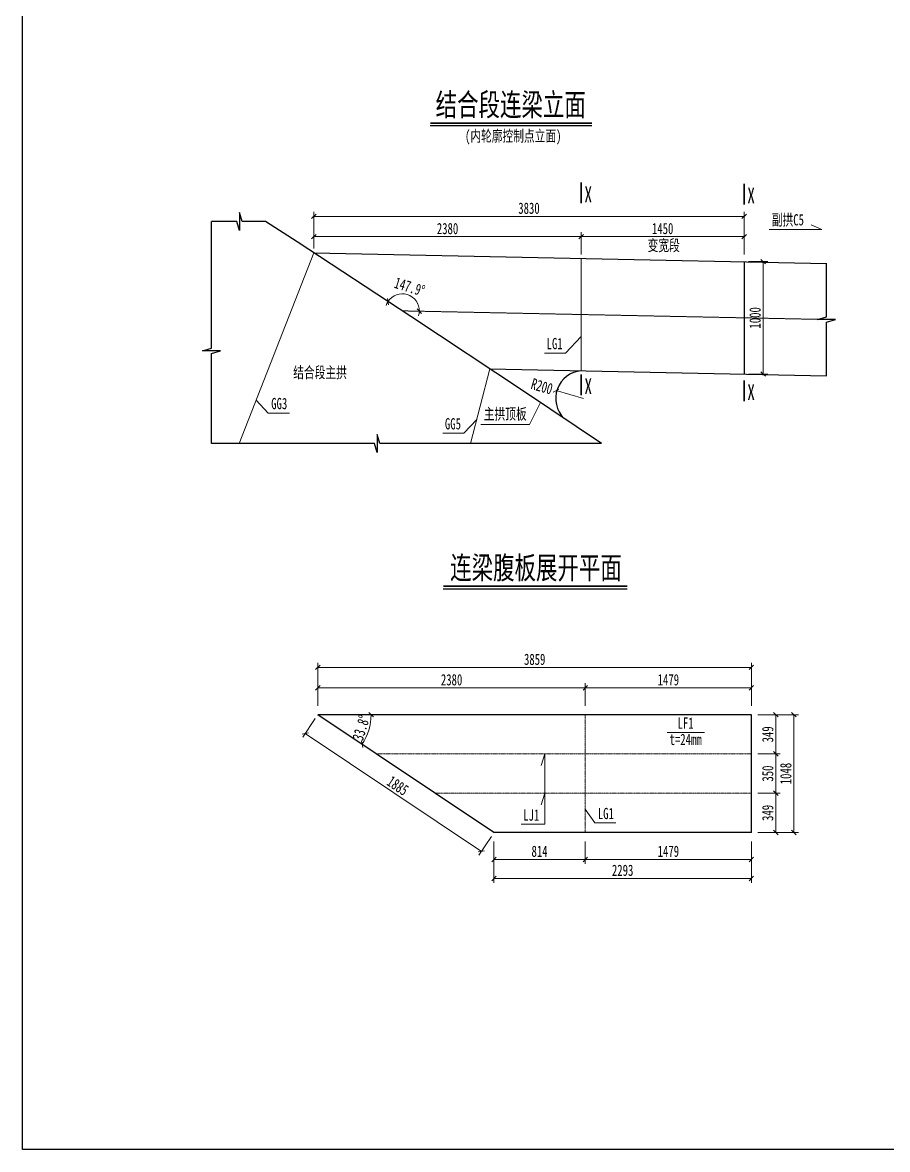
# Model space of a CAD drawing. Header units: millimetres. Extents: x -89049 to 410567, y -307459 to -100425.
# Drawn here: x 86373 to 94073, y -306177 to -296149 of the extents above; entities that cross this region are included whole.
import ezdxf
from ezdxf.enums import TextEntityAlignment as Align

# ---------------------------------------------------------------- set-up
doc = ezdxf.new("R2010")
doc.units = ezdxf.units.MM
doc.linetypes.add('CENTER2', pattern=[28.575, 19.05, -3.175, 3.175, -3.175])
doc.linetypes.add('DASHED', pattern=[0.75, 0.5, -0.25])
doc.layers.get('Defpoints').update_dxf_attribs({"color": 8})
for name, color, linetype, lineweight in [('中心线', 2, 'CENTER2', 15), ('文字', 7, 'Continuous', 15), ('标注线及字体', 2, 'Continuous', 15), ('粗线', 3, 'Continuous', 35), ('细实线', 4, 'Continuous', 15), ('虚线', 7, 'DASHED', 13), ('钢板粗线', 1, 'Continuous', 25)]:
    doc.layers.add(name, color=color, linetype=linetype, lineweight=lineweight)
doc.styles.add('111', font='', dxfattribs={"width": 0.7})
doc.styles.add('BM_Dim', font='', dxfattribs={"width": 0.85})
doc.styles.get('111').set_extended_font_data('仿宋_GB2312')
doc.styles.get('BM_Dim').set_extended_font_data('仿宋_GB2312')
doc.dimstyles.new('200', dxfattribs={"dimscale": 0, "dimtxt": 2.5, "dimasz": 1, "dimexe": 1, "dimexo": 1, "dimgap": 0.6, "dimtad": 1, "dimdec": 0, "dimdsep": 46, "dimtxsty": '111', "dimblk": 'OBLIQUE', "dimcen": 0, "dimclrd": 4, "dimclre": 4, "dimclrt": 4, "dimadec": 1, "dimazin": 2, "dimtfac": 1, "dimtdec": 0, "dimtix": 1, "dimtmove": 2, "dimatfit": 3, "dimfxl": 4, "dimfxlon": 1, "dimtolj": 1, "dimlwd": -1, "dimlwe": -1, "dimarcsym": 0})

# ---------------------------------------------------------------- blocks, each defined once
blk = doc.blocks.new('_Oblique')
at = {"color": 0, "linetype": 'ByBlock', "lineweight": -2}
blk.add_line((-0.5, -0.5), (0.5, 0.5), dxfattribs=at)
blk = doc.blocks.new('*D2836')
at = {"layer": 'Defpoints', "color": 0, "transparency": 16777216}
for p in [(92797, -298277), (92797, -299277), (92967, -299277)]:
    blk.add_point(p, dxfattribs=at)
at = {"layer": '细实线', "color": 4, "transparency": 16777216}
for p, q in [((92837, -298277), (93007, -298277)), ((92967, -298277), (92967, -299277)), ((92837, -299277), (93007, -299277))]:
    blk.add_line(p, q, dxfattribs=at)
at = {"layer": '细实线', "color": 4, "transparency": 16777216, "xscale": 40, "yscale": 40, "zscale": 40}
for p, rotation in [((92967, -298277), 90), ((92967, -299277), 270)]:
    blk.add_blockref('_Oblique', p, dxfattribs=dict(at, rotation=rotation))
at = {"layer": '细实线', "color": 4, "transparency": 16777216, "insert": (92895, -298777), "char_height": 100, "attachment_point": 5, "rotation": 90, "style": '111'}
blk.add_mtext('\\A1;1000', dxfattribs=at)
blk = doc.blocks.new('*D2837')
at = {"layer": 'Defpoints', "color": 0, "transparency": 16777216}
for p in [(91123, -299424), (91368, -299494)]:
    blk.add_point(p, dxfattribs=at)
at = {"layer": '细实线', "color": 4, "transparency": 16777216}
for p, q in [((91123, -299424), (91368, -299494)), ((91368, -299494), (91123, -299424))]:
    blk.add_line(p, q, dxfattribs=at)
at = {"layer": '细实线', "color": 4, "transparency": 16777216, "xscale": 40, "yscale": 40, "zscale": 40, "rotation": 163.8968301527927}
blk.add_blockref('_Oblique', (91123, -299424), dxfattribs=at)
at = {"layer": '细实线', "color": 4, "transparency": 16777216, "insert": (90997, -299387), "char_height": 100, "attachment_point": 5, "rotation": 343.8968, "style": '111'}
blk.add_mtext('\\A1;R200', dxfattribs=at)
blk = doc.blocks.new('*D2838')
at = {"layer": 'Defpoints', "color": 0, "transparency": 16777216}
for p in [(88967, -297874), (88967, -298199), (92797, -298410)]:
    blk.add_point(p, dxfattribs=at)
at = {"layer": '细实线', "color": 4, "transparency": 16777216}
for p, q in [((88967, -298034), (88967, -297834)), ((92797, -297874), (88967, -297874)), ((92797, -298034), (92797, -297834))]:
    blk.add_line(p, q, dxfattribs=at)
at = {"layer": '细实线', "color": 4, "transparency": 16777216, "xscale": 40, "yscale": 40, "zscale": 40, "rotation": 180}
blk.add_blockref('_Oblique', (88967, -297874), dxfattribs=at)
at = {"layer": '细实线', "color": 4, "transparency": 16777216, "xscale": 40, "yscale": 40, "zscale": 40}
blk.add_blockref('_Oblique', (92797, -297874), dxfattribs=at)
at = {"layer": '细实线', "color": 4, "transparency": 16777216, "insert": (90882, -297802), "char_height": 100, "attachment_point": 5, "style": '111'}
blk.add_mtext('\\A1;3830', dxfattribs=at)
blk = doc.blocks.new('*D2839')
at = {"layer": 'Defpoints', "color": 0, "transparency": 16777216}
for p in [(88818, -298101), (89822, -298579), (89754, -298715), (89830, -298765), (93542, -298792)]:
    blk.add_point(p, dxfattribs=at)
at = {"layer": '细实线', "color": 4, "transparency": 16777216}
for start, end in [(358.8323, 146.7517), (146.7517, 161.8731), (343.7109, 358.8323)]:
    blk.add_arc((89754, -298715), 152, start, end, dxfattribs=at)
at = {"layer": '细实线', "color": 4, "transparency": 16777216, "xscale": 40, "yscale": 40, "zscale": 40}
for p, rotation in [((89627, -298632), 56.7516861990661), ((89906, -298718), 88.83225842140286)]:
    blk.add_blockref('_Oblique', p, dxfattribs=dict(at, rotation=rotation))
at = {"layer": '细实线', "color": 4, "transparency": 16777216, "insert": (89820, -298501), "char_height": 100, "attachment_point": 5, "rotation": 342.792, "style": '111'}
blk.add_mtext('\\A1;147.9%%d', dxfattribs=at)
blk = doc.blocks.new('*D2846')
at = {"layer": 'Defpoints', "color": 0, "transparency": 16777216}
for p in [(91347, -298054), (91347, -298652), (92797, -298777)]:
    blk.add_point(p, dxfattribs=at)
at = {"layer": '细实线', "color": 4, "transparency": 16777216}
for p, q in [((91347, -298214), (91347, -298014)), ((92797, -298054), (91347, -298054)), ((92797, -298214), (92797, -298014))]:
    blk.add_line(p, q, dxfattribs=at)
at = {"layer": '细实线', "color": 4, "transparency": 16777216, "xscale": 40, "yscale": 40, "zscale": 40, "rotation": 180}
blk.add_blockref('_Oblique', (91347, -298054), dxfattribs=at)
at = {"layer": '细实线', "color": 4, "transparency": 16777216, "xscale": 40, "yscale": 40, "zscale": 40}
blk.add_blockref('_Oblique', (92797, -298054), dxfattribs=at)
at = {"layer": '细实线', "color": 4, "transparency": 16777216, "insert": (92072, -297983), "char_height": 100, "attachment_point": 5, "style": '111'}
blk.add_mtext('\\A1;1450', dxfattribs=at)
blk = doc.blocks.new('*D2847')
at = {"layer": 'Defpoints', "color": 0, "transparency": 16777216}
for p in [(91347, -298054), (88967, -298199), (91347, -298652)]:
    blk.add_point(p, dxfattribs=at)
at = {"layer": '细实线', "color": 4, "transparency": 16777216}
for p, q in [((88967, -298159), (88967, -298014)), ((88967, -298054), (91347, -298054)), ((91347, -298214), (91347, -298014))]:
    blk.add_line(p, q, dxfattribs=at)
at = {"layer": '细实线', "color": 4, "transparency": 16777216, "xscale": 40, "yscale": 40, "zscale": 40, "rotation": 180}
blk.add_blockref('_Oblique', (88967, -298054), dxfattribs=at)
at = {"layer": '细实线', "color": 4, "transparency": 16777216, "xscale": 40, "yscale": 40, "zscale": 40}
blk.add_blockref('_Oblique', (91347, -298054), dxfattribs=at)
at = {"layer": '细实线', "color": 4, "transparency": 16777216, "insert": (90157, -297983), "char_height": 100, "attachment_point": 5, "style": '111'}
blk.add_mtext('\\A1;2380', dxfattribs=at)
blk = doc.blocks.new('*D2874')
at = {"layer": 'Defpoints', "color": 0, "transparency": 16777216}
for p in [(92862, -303007), (93079, -303007), (92862, -303356)]:
    blk.add_point(p, dxfattribs=at)
at = {"layer": '细实线', "color": 4, "transparency": 16777216}
for p, q in [((92919, -303007), (93119, -303007)), ((93079, -303356), (93079, -303007)), ((92919, -303356), (93119, -303356))]:
    blk.add_line(p, q, dxfattribs=at)
at = {"layer": '细实线', "color": 4, "transparency": 16777216, "xscale": 40, "yscale": 40, "zscale": 40}
for p, rotation in [((93079, -303007), 90), ((93079, -303356), 270)]:
    blk.add_blockref('_Oblique', p, dxfattribs=dict(at, rotation=rotation))
at = {"layer": '细实线', "color": 4, "transparency": 16777216, "insert": (93008, -303182), "char_height": 100, "attachment_point": 5, "rotation": 90, "style": '111'}
blk.add_mtext('\\A1;349', dxfattribs=at)
blk = doc.blocks.new('*D2875')
at = {"layer": 'Defpoints', "color": 0, "transparency": 16777216}
for p in [(92862, -302657), (93079, -302657), (92862, -303007)]:
    blk.add_point(p, dxfattribs=at)
at = {"layer": '细实线', "color": 4, "transparency": 16777216}
for p, q in [((92919, -302657), (93119, -302657)), ((93079, -303007), (93079, -302657)), ((92919, -303007), (93119, -303007))]:
    blk.add_line(p, q, dxfattribs=at)
at = {"layer": '细实线', "color": 4, "transparency": 16777216, "xscale": 40, "yscale": 40, "zscale": 40}
for p, rotation in [((93079, -302657), 90), ((93079, -303007), 270)]:
    blk.add_blockref('_Oblique', p, dxfattribs=dict(at, rotation=rotation))
at = {"layer": '细实线', "color": 4, "transparency": 16777216, "insert": (93008, -302832), "char_height": 100, "attachment_point": 5, "rotation": 90, "style": '111'}
blk.add_mtext('\\A1;350', dxfattribs=at)
blk = doc.blocks.new('*D2876')
at = {"layer": 'Defpoints', "color": 0, "transparency": 16777216}
for p in [(92862, -302308), (92862, -302657), (93079, -302657)]:
    blk.add_point(p, dxfattribs=at)
at = {"layer": '细实线', "color": 4, "transparency": 16777216}
for p, q in [((92919, -302308), (93119, -302308)), ((93079, -302308), (93079, -302657)), ((92919, -302657), (93119, -302657))]:
    blk.add_line(p, q, dxfattribs=at)
at = {"layer": '细实线', "color": 4, "transparency": 16777216, "xscale": 40, "yscale": 40, "zscale": 40}
for p, rotation in [((93079, -302308), 90), ((93079, -302657), 270)]:
    blk.add_blockref('_Oblique', p, dxfattribs=dict(at, rotation=rotation))
at = {"layer": '细实线', "color": 4, "transparency": 16777216, "insert": (93008, -302483), "char_height": 100, "attachment_point": 5, "rotation": 90, "style": '111'}
blk.add_mtext('\\A1;349', dxfattribs=at)
blk = doc.blocks.new('*D2877')
at = {"layer": 'Defpoints', "color": 0, "transparency": 16777216}
for p in [(92862, -302308), (93240, -302308), (92862, -303356)]:
    blk.add_point(p, dxfattribs=at)
at = {"layer": '细实线', "color": 4, "transparency": 16777216}
for p, q in [((93080, -302308), (93280, -302308)), ((93240, -303356), (93240, -302308)), ((93080, -303356), (93280, -303356))]:
    blk.add_line(p, q, dxfattribs=at)
at = {"layer": '细实线', "color": 4, "transparency": 16777216, "xscale": 40, "yscale": 40, "zscale": 40}
for p, rotation in [((93240, -302308), 90), ((93240, -303356), 270)]:
    blk.add_blockref('_Oblique', p, dxfattribs=dict(at, rotation=rotation))
at = {"layer": '细实线', "color": 4, "transparency": 16777216, "insert": (93169, -302832), "char_height": 100, "attachment_point": 5, "rotation": 90, "style": '111'}
blk.add_mtext('\\A1;1048', dxfattribs=at)
blk = doc.blocks.new('*D2878')
at = {"layer": 'Defpoints', "color": 0, "transparency": 16777216}
for p in [(91383, -302069), (91383, -302308), (92862, -302308)]:
    blk.add_point(p, dxfattribs=at)
at = {"layer": '细实线', "color": 4, "transparency": 16777216}
for p, q in [((91383, -302229), (91383, -302029)), ((92862, -302069), (91383, -302069)), ((92862, -302229), (92862, -302029))]:
    blk.add_line(p, q, dxfattribs=at)
at = {"layer": '细实线', "color": 4, "transparency": 16777216, "xscale": 40, "yscale": 40, "zscale": 40, "rotation": 180}
blk.add_blockref('_Oblique', (91383, -302069), dxfattribs=at)
at = {"layer": '细实线', "color": 4, "transparency": 16777216, "xscale": 40, "yscale": 40, "zscale": 40}
blk.add_blockref('_Oblique', (92862, -302069), dxfattribs=at)
at = {"layer": '细实线', "color": 4, "transparency": 16777216, "insert": (92123, -301998), "char_height": 100, "attachment_point": 5, "style": '111'}
blk.add_mtext('\\A1;1479', dxfattribs=at)
blk = doc.blocks.new('*D2879')
at = {"layer": 'Defpoints', "color": 0, "transparency": 16777216}
for p in [(89003, -302069), (89003, -302308), (91383, -302308)]:
    blk.add_point(p, dxfattribs=at)
at = {"layer": '细实线', "color": 4, "transparency": 16777216}
for p, q in [((89003, -302229), (89003, -302029)), ((91383, -302069), (89003, -302069)), ((91383, -302229), (91383, -302029))]:
    blk.add_line(p, q, dxfattribs=at)
at = {"layer": '细实线', "color": 4, "transparency": 16777216, "xscale": 40, "yscale": 40, "zscale": 40, "rotation": 180}
blk.add_blockref('_Oblique', (89003, -302069), dxfattribs=at)
at = {"layer": '细实线', "color": 4, "transparency": 16777216, "xscale": 40, "yscale": 40, "zscale": 40}
blk.add_blockref('_Oblique', (91383, -302069), dxfattribs=at)
at = {"layer": '细实线', "color": 4, "transparency": 16777216, "insert": (90193, -301998), "char_height": 100, "attachment_point": 5, "style": '111'}
blk.add_mtext('\\A1;2380', dxfattribs=at)
blk = doc.blocks.new('*D2880')
at = {"layer": 'Defpoints', "color": 0, "transparency": 16777216}
for p in [(91383, -303356), (92862, -303356), (91383, -303596)]:
    blk.add_point(p, dxfattribs=at)
at = {"layer": '细实线', "color": 4, "transparency": 16777216}
for p, q in [((91383, -303436), (91383, -303636)), ((92862, -303436), (92862, -303636)), ((92862, -303596), (91383, -303596))]:
    blk.add_line(p, q, dxfattribs=at)
at = {"layer": '细实线', "color": 4, "transparency": 16777216, "xscale": 40, "yscale": 40, "zscale": 40, "rotation": 180}
blk.add_blockref('_Oblique', (91383, -303596), dxfattribs=at)
at = {"layer": '细实线', "color": 4, "transparency": 16777216, "xscale": 40, "yscale": 40, "zscale": 40}
blk.add_blockref('_Oblique', (92862, -303596), dxfattribs=at)
at = {"layer": '细实线', "color": 4, "transparency": 16777216, "insert": (92123, -303524), "char_height": 100, "attachment_point": 5, "style": '111'}
blk.add_mtext('\\A1;1479', dxfattribs=at)
blk = doc.blocks.new('*D2881')
at = {"layer": 'Defpoints', "color": 0, "transparency": 16777216}
for p in [(90570, -303356), (91383, -303356), (90570, -303596)]:
    blk.add_point(p, dxfattribs=at)
at = {"layer": '细实线', "color": 4, "transparency": 16777216}
for p, q in [((90570, -303436), (90570, -303636)), ((91383, -303436), (91383, -303636)), ((91383, -303596), (90570, -303596))]:
    blk.add_line(p, q, dxfattribs=at)
at = {"layer": '细实线', "color": 4, "transparency": 16777216, "xscale": 40, "yscale": 40, "zscale": 40, "rotation": 180}
blk.add_blockref('_Oblique', (90570, -303596), dxfattribs=at)
at = {"layer": '细实线', "color": 4, "transparency": 16777216, "xscale": 40, "yscale": 40, "zscale": 40}
blk.add_blockref('_Oblique', (91383, -303596), dxfattribs=at)
at = {"layer": '细实线', "color": 4, "transparency": 16777216, "insert": (90976, -303524), "char_height": 100, "attachment_point": 5, "style": '111'}
blk.add_mtext('\\A1;814', dxfattribs=at)
blk = doc.blocks.new('*D2882')
at = {"layer": 'Defpoints', "color": 0, "transparency": 16777216}
for p in [(89003, -302308), (88891, -302476), (90570, -303356)]:
    blk.add_point(p, dxfattribs=at)
at = {"layer": '细实线', "color": 4, "transparency": 16777216}
for p, q in [((88980, -302343), (88869, -302509)), ((90458, -303524), (88891, -302476)), ((90547, -303391), (90436, -303557))]:
    blk.add_line(p, q, dxfattribs=at)
at = {"layer": '细实线', "color": 4, "transparency": 16777216, "xscale": 40, "yscale": 40, "zscale": 40}
for p, rotation in [((88891, -302476), 146.2171868299659), ((90458, -303524), 326.2171868299658)]:
    blk.add_blockref('_Oblique', p, dxfattribs=dict(at, rotation=rotation))
at = {"layer": '细实线', "color": 4, "transparency": 16777216, "insert": (89714, -302940), "char_height": 100, "attachment_point": 5, "rotation": 326.2172, "style": '111'}
blk.add_mtext('\\A1;1885', dxfattribs=at)
blk = doc.blocks.new('*D2883')
at = {"layer": 'Defpoints', "color": 0, "transparency": 16777216}
for p in [(90570, -303356), (92862, -303356), (90570, -303765)]:
    blk.add_point(p, dxfattribs=at)
at = {"layer": '细实线', "color": 4, "transparency": 16777216}
for p, q in [((90570, -303605), (90570, -303805)), ((92862, -303605), (92862, -303805)), ((92862, -303765), (90570, -303765))]:
    blk.add_line(p, q, dxfattribs=at)
at = {"layer": '细实线', "color": 4, "transparency": 16777216, "xscale": 40, "yscale": 40, "zscale": 40, "rotation": 180}
blk.add_blockref('_Oblique', (90570, -303765), dxfattribs=at)
at = {"layer": '细实线', "color": 4, "transparency": 16777216, "xscale": 40, "yscale": 40, "zscale": 40}
blk.add_blockref('_Oblique', (92862, -303765), dxfattribs=at)
at = {"layer": '细实线', "color": 4, "transparency": 16777216, "insert": (91716, -303693), "char_height": 100, "attachment_point": 5, "style": '111'}
blk.add_mtext('\\A1;2293', dxfattribs=at)
blk = doc.blocks.new('*D2884')
at = {"layer": 'Defpoints', "color": 0, "transparency": 16777216}
for p in [(89003, -301887), (89003, -302172), (92862, -302127)]:
    blk.add_point(p, dxfattribs=at)
at = {"layer": '细实线', "color": 4, "transparency": 16777216}
for p, q in [((89003, -302047), (89003, -301847)), ((92862, -301887), (89003, -301887)), ((92862, -302047), (92862, -301847))]:
    blk.add_line(p, q, dxfattribs=at)
at = {"layer": '细实线', "color": 4, "transparency": 16777216, "xscale": 40, "yscale": 40, "zscale": 40, "rotation": 180}
blk.add_blockref('_Oblique', (89003, -301887), dxfattribs=at)
at = {"layer": '细实线', "color": 4, "transparency": 16777216, "xscale": 40, "yscale": 40, "zscale": 40}
blk.add_blockref('_Oblique', (92862, -301887), dxfattribs=at)
at = {"layer": '细实线', "color": 4, "transparency": 16777216, "insert": (90933, -301816), "char_height": 100, "attachment_point": 5, "style": '111'}
blk.add_mtext('\\A1;3859', dxfattribs=at)
blk = doc.blocks.new('*D2885')
at = {"layer": 'Defpoints', "color": 0, "transparency": 16777216}
for p in [(89003, -302308), (89003, -302308), (92862, -302308), (89441, -302490), (90570, -303356)]:
    blk.add_point(p, dxfattribs=at)
at = {"layer": '细实线', "color": 4, "transparency": 16777216}
blk.add_arc((89003, -302308), 473, 326.2172, 0, dxfattribs=at)
at = {"layer": '细实线', "color": 4, "transparency": 16777216, "xscale": 40, "yscale": 40, "zscale": 40}
for p, rotation in [((89477, -302308), 90), ((89397, -302572), 236.2171868299659)]:
    blk.add_blockref('_Oblique', p, dxfattribs=dict(at, rotation=rotation))
at = {"layer": '细实线', "color": 4, "transparency": 16777216, "insert": (89388, -302425), "char_height": 100, "attachment_point": 5, "rotation": 73.1086, "style": '111'}
blk.add_mtext('\\A1;33.8%%d', dxfattribs=at)

msp = doc.modelspace()

# ---------------------------------------------------------------- linework, layer by layer
at = {"color": 4}
for p, q in [((91442.1, -297068.3), (90003.4, -297068.3)), ((90119.3, -301189.6), (91755.5, -301189.6))]:
    msp.add_line(p, q, dxfattribs=at)
at = {"color": 6, "const_width": 14.4}
for points in [[(91442.1, -297044.3), (90003.4, -297044.3)], [(90118.5, -301165.6), (91757, -301165.6)]]:
    msp.add_lwpolyline(points, dxfattribs=at)
at = {"color": 4}
for points in [[(88536.3, -297918.6), (88328.9, -297918.6), (88304.9, -297838.6), (88304.9, -297998.6), (88280.9, -297918.6), (88248.9, -297918.6), (88055.6, -297918.6)], [(88055.6, -299894.8), (88055.6, -299095), (88135.6, -299071), (87975.6, -299071), (88055.6, -299047), (88055.6, -299015), (88055.6, -297918.6)], [(93530.8, -299291.9), (93530.8, -298815.8), (93610.8, -298791.8), (93450.8, -298791.8), (93530.8, -298767.8), (93530.8, -298735.8), (93530.8, -298291.8)], [(91528.8, -299894.8), (89555.6, -299894.8), (89531.6, -299814.8), (89531.6, -299974.8), (89507.6, -299894.8), (89475.6, -299894.8), (88055.6, -299894.8)]]:
    msp.add_lwpolyline(points, dxfattribs=at)
at = {"layer": 'Defpoints'}
msp.add_lwpolyline([(86373.4, -295944.7), (101773.4, -295944.7), (101773.4, -306176.7), (86373.4, -306176.7)], close=True, dxfattribs=at)
at = {"layer": '中心线', "ltscale": 0.3}
for p, q in [((91346.6, -298247.3), (91346.6, -299247.3)), ((89753.7, -298714.9), (93542.2, -298792.1))]:
    msp.add_line(p, q, dxfattribs=at)
at = {"layer": '粗线'}
for p, q in [((91346.6, -297758), (91346.6, -297573.6)), ((92796.6, -297767.8), (92796.6, -297583.5)), ((91346.6, -299465.5), (91346.6, -299281.2)), ((92796.6, -299518), (92796.6, -299333.7))]:
    msp.add_line(p, q, dxfattribs=at)
at = {"layer": '细实线'}
for p, q in [((93488.2, -297992), (93021.3, -297992)), ((93392.9, -297950.6), (93488.2, -297992)), ((88966.6, -298198.8), (88303.2, -299894.8)), ((91208.6, -299090.1), (91346.6, -298941.6)), ((91208.6, -299090.1), (91020.1, -299090.1)), ((90533.3, -299230.8), (90361.7, -299894.8)), ((88560.9, -299623.7), (88454.1, -299508.8)), ((90885.7, -299725.4), (90984, -299530.3)), ((88560.9, -299623.7), (88749.4, -299623.7)), ((90303.1, -299803.6), (90417, -299681.1)), ((90303.1, -299803.6), (90114.6, -299803.6)), ((90885.7, -299725.4), (90452.4, -299725.4)), ((92444.3, -302467.9), (92113.5, -302467.9)), ((90989.6, -302760.6), (91024.5, -302657.5)), ((91024.5, -302657.5), (91024.5, -303282.8)), ((90989.6, -303110.6), (91024.5, -303007.5)), ((91468.2, -303271.5), (91383.2, -303148.9)), ((91024.5, -303282.8), (90812.1, -303282.8)), ((91468.2, -303271.5), (91656.7, -303271.5))]:
    msp.add_line(p, q, dxfattribs=at)
at = {"layer": '虚线', "ltscale": 5}
for p, q in [((91383.2, -303356.5), (91383.2, -302308.5)), ((89524.9, -302657.5), (92862.2, -302657.5)), ((90048, -303007.5), (92862.2, -303007.5))]:
    msp.add_line(p, q, dxfattribs=at)
at = {"layer": '钢板粗线'}
for p, q in [((88966.6, -298198.8), (93530.8, -298291.9)), ((92796.6, -298276.9), (92796.6, -299276.9)), ((90533.3, -299230.8), (93530.8, -299291.9)), ((92862.2, -302308.5), (89003.2, -302308.5)), ((90569.7, -303356.5), (89003.2, -302308.5)), ((92862.2, -303356.5), (92862.2, -302308.5)), ((92862.2, -303356.5), (90569.7, -303356.5))]:
    msp.add_line(p, q, dxfattribs=at)
msp.add_lwpolyline([(91528.8, -299894.8), (90842, -299435.2), (89829.9, -298764.8), (88817.7, -298101.3), (88536.3, -297918.6)], dxfattribs=at)
msp.add_arc((91368.1, -299494.4), 248, 94.97082, 225.24208, dxfattribs=at)

# ---------------------------------------------------------------- texts
at = {"layer": '文字', "style": 'BM_Dim', "width": 0.7}
for s, p in [('(内轮廓控制点立面)', (90741.7, -297238.3)), ('副拱C5', (93186.7, -297984.3)), ('变宽段', (92081.8, -298211.6)), ('LG1', (91110.6, -299086)), ('结合段主拱', (89021.7, -299342.6)), ('GG3', (88658.9, -299619.5)), ('主拱顶板', (90670.8, -299712)), ('GG5', (90205.1, -299799.4)), ('LF1', (92276.6, -302462.9)), ('t=24mm', (92276.6, -302607.8)), ('LJ1', (90902.6, -303281.4)), ('LG1', (91566.3, -303267.3))]:
    msp.add_text(s, height=100, dxfattribs=at).set_placement(p, align=Align.BOTTOM_CENTER)
for p in [(91409.6, -297747.9), (92859.6, -297757.8), (91409.6, -299455.5), (92859.6, -299508)]:
    msp.add_text('X', height=140, dxfattribs=at).set_placement(p, align=Align.CENTER)
at = {"layer": '标注线及字体', "style": '111', "width": 0.7}
for s, p in [('结合段连梁立面', (90719.4, -296875.9)), ('连梁腹板展开平面', (90944.2, -300997.2))]:
    msp.add_text(s, height=200, dxfattribs=at).set_placement(p, align=Align.MIDDLE)

# ---------------------------------------------------------------- dimensions: what is measured, and where the dimension line sits
at = {"layer": '细实线'}
for base, p1, p2, angle, picture, middle in [((88966.6, -297873.8), (92796.6, -298409.8), (88966.6, -298198.8), 180, '*D2838', (90881.6, -297802.2)), ((91346.6, -298054.3), (92796.6, -298776.9), (91346.6, -298651.6), 180, '*D2846', (92071.6, -297982.7)), ((92966.6, -299276.9), (92796.6, -298276.9), (92796.6, -299276.9), 90, '*D2836', (92895, -298776.9)), ((89003.2, -301887.3), (92862.2, -302126.6), (89003.2, -302172.3), 180, '*D2884', (90932.7, -301815.7)), ((89003.2, -302069.2), (91383.2, -302308.5), (89003.2, -302308.5), 180, '*D2879', (90193.2, -301997.6)), ((91383.2, -302069.2), (92862.2, -302308.5), (91383.2, -302308.5), 180, '*D2878', (92122.7, -301997.6)), ((93079.3, -302657.5), (92862.2, -302308.5), (92862.2, -302657.5), 270, '*D2876', (93007.8, -302483)), ((93240.3, -302308.5), (92862.2, -303356.5), (92862.2, -302308.5), 90, '*D2877', (93168.7, -302832.5)), ((93079.3, -302657.5), (92862.2, -303007.5), (92862.2, -302657.5), 90, '*D2875', (93007.8, -302832.5)), ((93079.3, -303007.5), (92862.2, -303356.5), (92862.2, -303007.5), 90, '*D2874', (93007.8, -303182)), ((90569.707038, -303595.8842556), (91383.207038, -303356.4998863), (90569.707038, -303356.4998863), 180, '*D2881', (90976.457038, -303524.316688)), ((90569.707038, -303764.5380657), (92862.207038, -303356.4998863), (90569.707038, -303356.4998863), 180, '*D2883', (91715.957038, -303692.9704982)), ((91383.2, -303595.9), (92862.2, -303356.5), (91383.2, -303356.5), 180, '*D2880', (92122.7, -303524.3))]:
    dim = msp.add_linear_dim(base=base, p1=p1, p2=p2, angle=angle, dimstyle='200', override={"dimscale": 40, "dimblk": 'Oblique'}, dxfattribs=at)
    dim.commit()
    dim.dimension.update_dxf_attribs({"geometry": picture, "text_midpoint": middle})
dim = msp.add_linear_dim(base=(91346.6, -298054.3), p1=(88966.6, -298198.8), p2=(91346.6, -298651.6), dimstyle='200', override={"dimscale": 40, "dimblk": 'Oblique'}, dxfattribs=at)
dim.commit()
dim.dimension.update_dxf_attribs({"geometry": '*D2847', "text_midpoint": (90156.6, -297982.7)})
for base, line1, line2, picture, middle in [((89822.1, -298579.1), ((89829.9, -298764.8), (88817.7, -298101.3)), ((89753.7, -298714.9), (93542.2, -298792.1)), '*D2839', (89819.8, -298501.3)), ((89440.6, -302489.9), ((90569.7, -303356.5), (89003.2, -302308.5)), ((92862.2, -302308.5), (89003.2, -302308.5)), '*D2885', (89387.8, -302425.3))]:
    dim = msp.add_angular_dim_2l(base=base, line1=line1, line2=line2, dimstyle='200', override={"dimscale": 40, "dimblk": 'Oblique'}, dxfattribs=at)
    dim.commit()
    dim.dimension.update_dxf_attribs({"geometry": picture, "text_midpoint": middle})
dim = msp.add_radius_dim(center=(91368.1, -299494.4), mpoint=(91122.7, -299423.5), text='R200', dimstyle='200', override={"dimscale": 40, "dimtxsty": '111', "dimblk": 'Oblique'}, dxfattribs=at)
dim.commit()
dim.dimension.update_dxf_attribs({"geometry": '*D2837', "text_midpoint": (90997.1, -299387.3), "dimtype": 164})
dim = msp.add_aligned_dim(p1=(90569.7, -303356.5), p2=(89003.2, -302308.5), distance=201.3, dimstyle='200', override={"dimscale": 40, "dimblk": 'Oblique'}, dxfattribs=at)
dim.commit()
dim.dimension.update_dxf_attribs({"geometry": '*D2882', "text_midpoint": (89714.3, -302940.3)})

doc.saveas('drawing.dxf')
